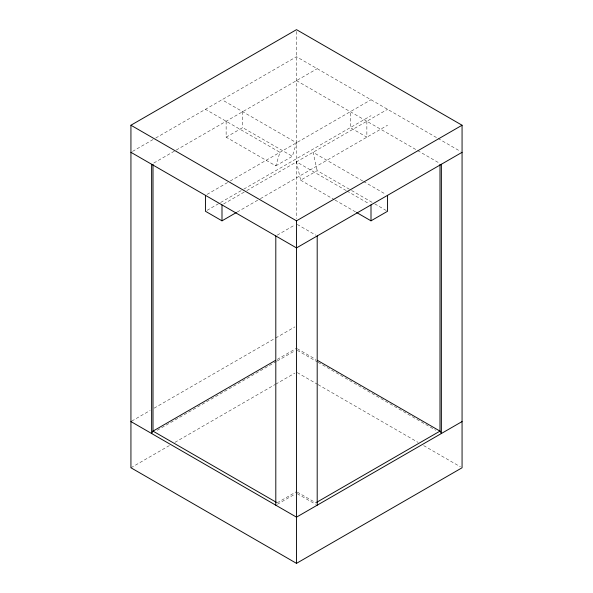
<?xml version="1.0" encoding="UTF-8"?>
<svg xmlns="http://www.w3.org/2000/svg" width="593" height="593" viewBox="0 0 593 593"><rect width="100%" height="100%" fill="white"/><g stroke="black" fill="none" stroke-linecap="round" stroke-linejoin="round"><path stroke-width="0.44" stroke-dasharray="2.96 2.22" d="M226.133 121.254L226.133 137.183L275.804 165.862L279.94 152.319L205.437 109.305M275.804 165.862L292.364 156.3L296.5 142.765L221.997 99.75M132.536 151.393L154.973 138.443M155.774 137.984L296.5 56.735L437.226 137.984M153.809 163.016L317.196 68.684M226.133 137.183L242.693 127.628L292.364 156.3M207.046 194.408L229.476 181.458M230.277 180.998L371.003 99.75M207.039 210.345L219.847 202.947M220.648 202.487L243.056 189.545M243.856 189.085L371.003 115.679M223.598 203.97L246.028 191.02M246.829 190.553L387.563 109.305M237.2 212.042L259.615 199.107M260.416 198.648L387.563 125.234M346.171 190.553L296.5 161.882L300.636 180.198L317.196 170.643L350.782 190.034M277.183 235.162L294.958 224.903M131.735 421.097L150.133 410.482M154.128 408.169L274.907 338.44M275.708 337.98L294.899 326.899M277.265 359.388L296.5 348.276M157.234 430.273L276.494 361.426M277.294 360.959L294.899 350.797M130.934 467.766L169.331 445.595M174.928 442.363L274.907 384.642M275.708 384.182L294.899 373.101M277.183 502.812L296.5 491.656M277.398 504.28L294.906 494.169M438.027 138.443L460.464 151.393M296.5 80.633L439.991 163.475M362.723 180.998L313.06 152.319L317.196 170.643M363.524 181.458L385.954 194.408M351.575 190.494L373.968 203.421M374.769 203.881L387.563 211.264M346.972 191.02L369.402 203.97M300.636 180.198L334.222 199.589M335.023 200.049L355.815 212.057M297.271 224.458L315.817 235.162M297.301 348.743L315.735 359.388M297.301 350.337L317.307 361.886M318.107 362.345L435.766 430.273M297.301 372.634L317.292 384.182M318.093 384.642L418.072 442.363M423.669 445.595L460.464 466.839M297.271 492.108L315.817 502.812M297.293 493.71L315.602 504.28M366.867 121.254L366.867 137.183L350.307 127.628L350.307 111.699M296.5 31.459L296.5 218.647M242.693 111.699L242.693 127.628"/><path stroke-width="0.89" d="M130.934 125.234L296.5 29.65L462.066 125.234L462.066 467.766L296.5 563.35L130.934 467.766L130.934 125.234L296.5 220.826L462.066 125.234M205.437 195.334L205.437 211.264L221.997 220.826L236.407 212.509M462.066 152.319L296.5 247.911L130.934 152.319M356.608 212.516L371.003 220.826L387.563 211.264L387.563 195.334M275.656 360.314L153.009 431.118L151.63 433.513L151.63 164.268M316.618 502.345L439.991 431.118L439.991 164.402M462.066 421.564L296.5 517.148L130.934 421.564M317.344 360.314L439.991 431.118L441.37 433.513L441.37 164.268M276.382 502.345L153.009 431.118L153.009 164.402M371.003 204.896L371.003 220.826M317.196 235.962L317.196 505.199M296.5 220.826L296.5 563.35M275.804 235.962L275.804 505.199M221.997 204.896L221.997 220.826"/></g></svg>
